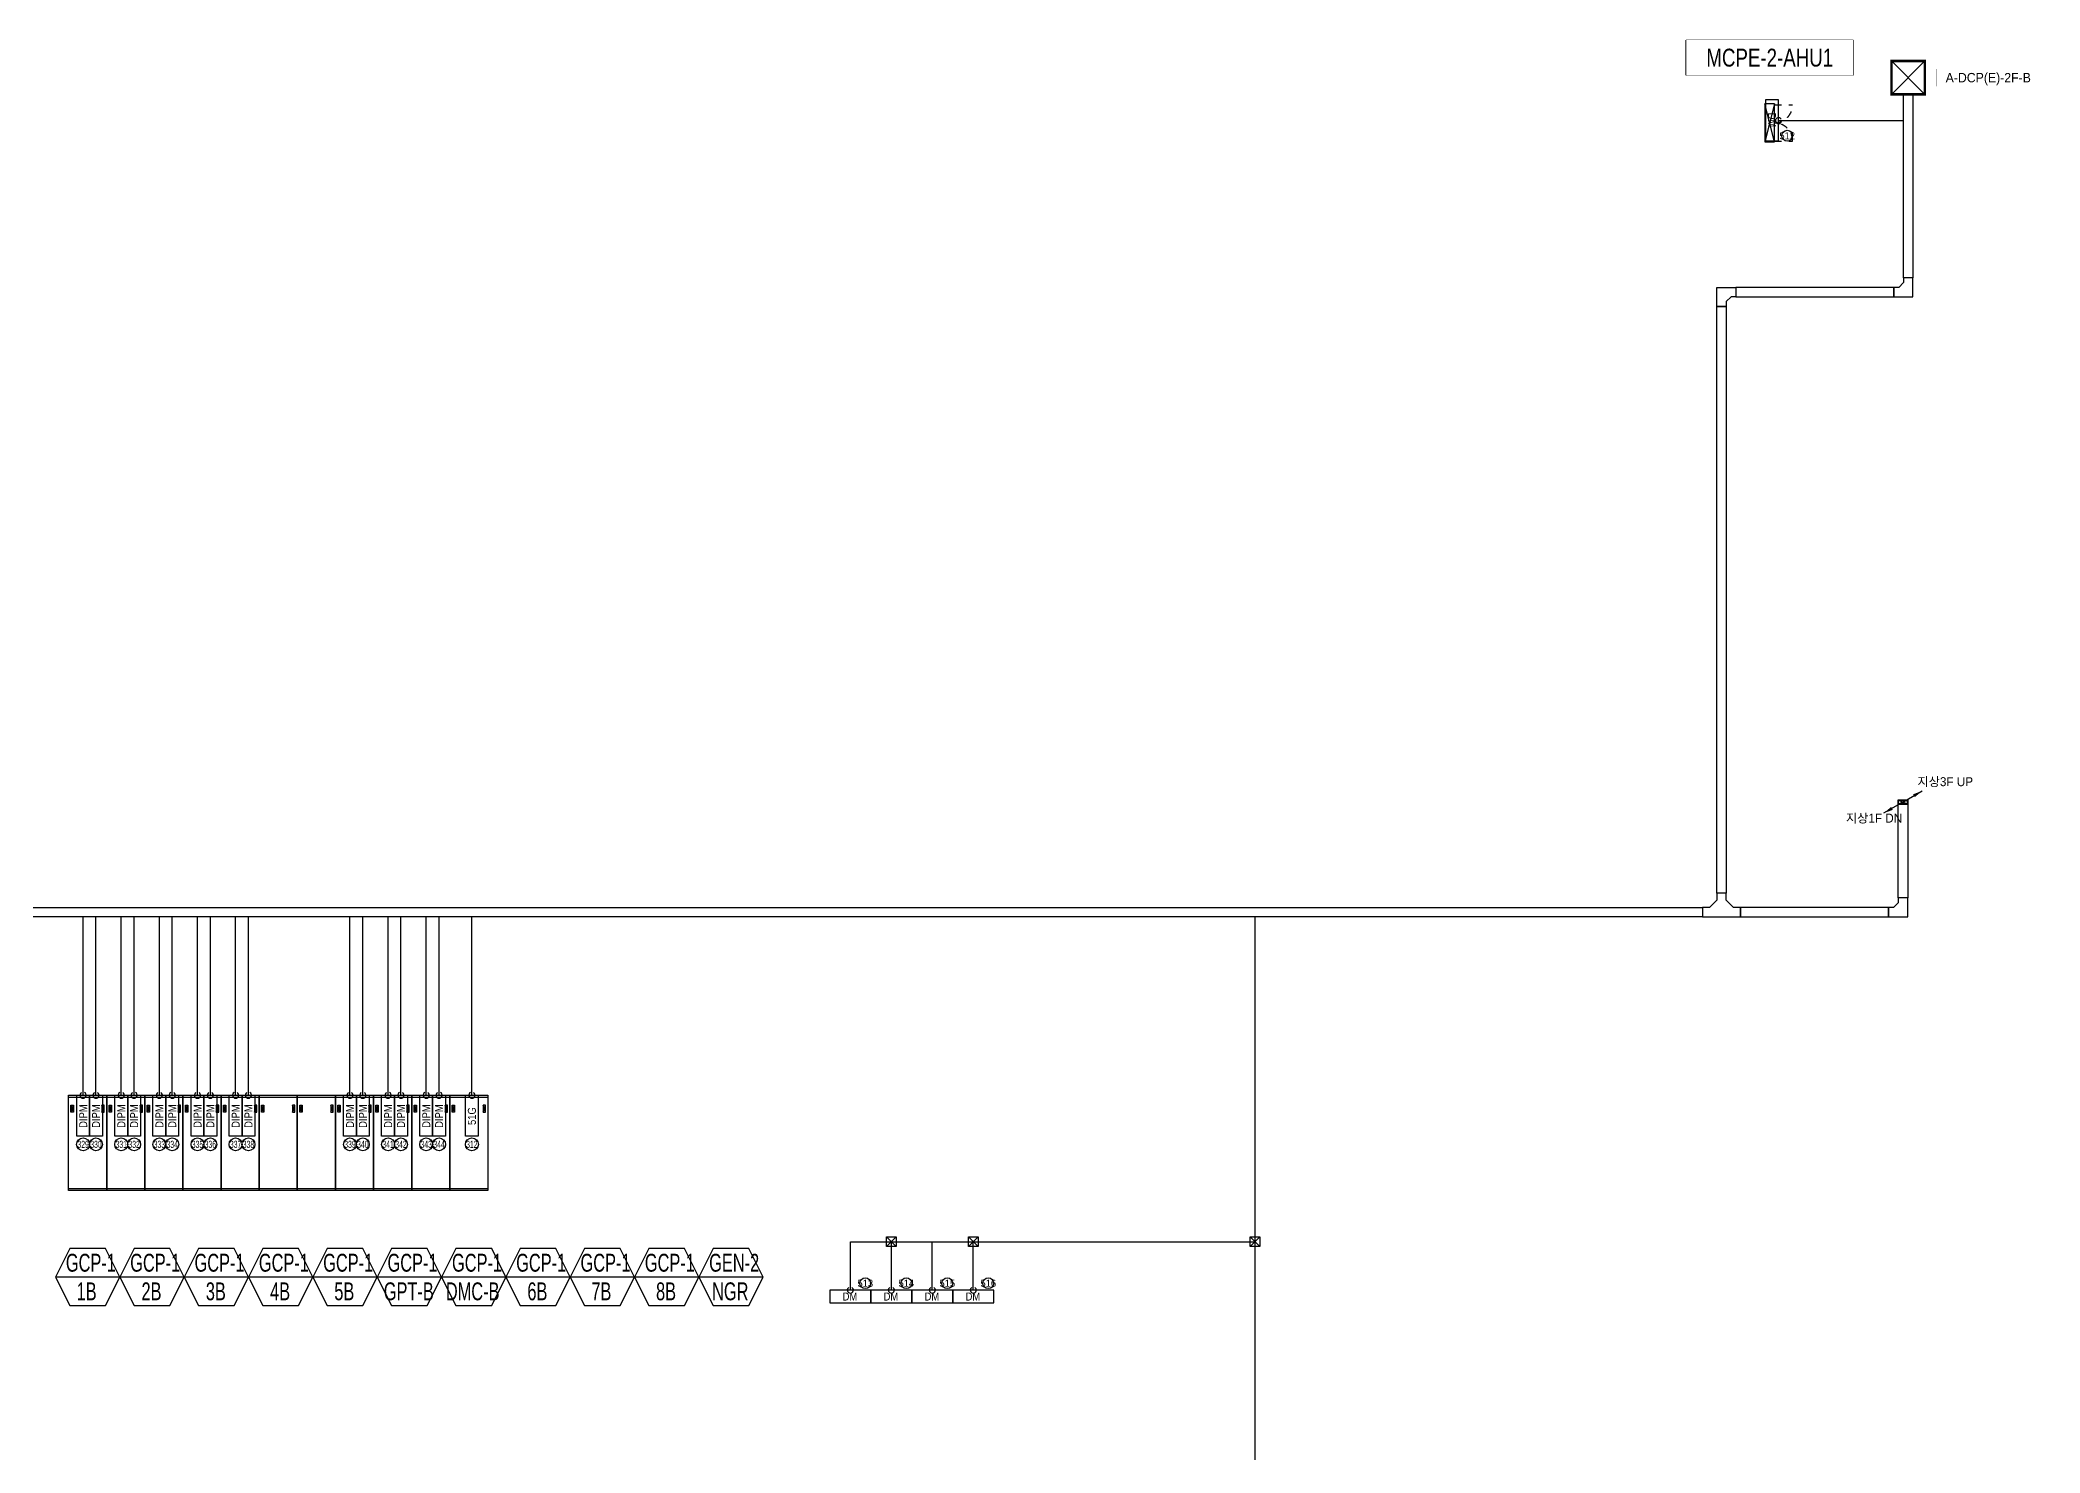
# Model space of a CAD drawing. Header units: millimetres. Extents: x 89450 to 753248, y -530175 to 1209785.
# Drawn here: x 309450 to 351422, y -138558 to -108910 of the extents above; entities that cross this region are included whole.
import ezdxf
from ezdxf.enums import TextEntityAlignment as Align

# ---------------------------------------------------------------- set-up
doc = ezdxf.new("R2010")
doc.units = ezdxf.units.MM
doc.header["$LTSCALE"] = 150
doc.linetypes.add('CONTINOUS', pattern=[0])
doc.linetypes.add('D1', pattern=[3, 1, -1, 1])
for name, color, linetype in [('------00 Switch Gear', 3, 'Continuous'), ('------00 Switch Gear_Number', 1, 'Continuous'), ('------01 Motor Control Panel or Center', 4, 'Continuous'), ('-----29 Indicator', 1, 'Continuous'), ('-----99 EPMS CABLE DUCT', 4, 'Continuous'), ('-----99 EPMS CONDUIT', 4, 'Continuous'), ('-----99 EPMS DEVICE', 3, 'Continuous'), ('-----99 EPMS PNL', 6, 'Continuous')]:
    doc.layers.add(name, color=color, linetype=linetype)
doc.styles.add('ELEC', font='')
doc.styles.get('ELEC').set_extended_font_data('Dotum')

# ---------------------------------------------------------------- blocks, each defined once
blk = doc.blocks.new('MCP_EQUIPMENT-2')
at = {"color": 161}
for p, q in [((200, 400), (0, -400)), ((200, -400), (0, 400))]:
    blk.add_line(p, q, dxfattribs=at)
at = {"color": 161, "linetype": 'D1'}
for p, q in [((200, 380), (580, 380)), ((200, -380), (580, -380))]:
    blk.add_line(p, q, dxfattribs=at)
at = {"color": 161}
blk.add_lwpolyline([(200, 400), (0, 400), (0, -400), (200, -400)], close=True, dxfattribs=at)
at = {"color": 161, "linetype": 'D1'}
for centre, start, end in [((200, 380), 270, 0), ((200, -380), 0, 90)]:
    blk.add_arc(centre, 380, start, end, dxfattribs=at)
blk = doc.blocks.new('zw$32E')
for p, q in [((100, 0), (0, 0)), ((0, 0), (0, -400)), ((100, -75), (100, 0)), ((175, -150), (100, -75)), ((250, -150), (175, -150)), ((250, -250), (250, -150)), ((0, -400), (100, -400)), ((100, -325), (175, -250)), ((100, -400), (100, -325)), ((175, -250), (250, -250))]:
    blk.add_line(p, q)

msp = doc.modelspace()

# ---------------------------------------------------------------- linework, layer by layer
at = {"layer": '------00 Switch Gear', "color": 161}
for p, q in [((310050, -131090), (310850, -131090)), ((310100, -131410), (310150, -131260)), ((310150, -131410), (310100, -131260)), ((310800, -131410), (310750, -131260)), ((310750, -131410), (310800, -131260)), ((310850, -131090), (311650, -131090)), ((310900, -131410), (310950, -131260)), ((310950, -131410), (310900, -131260)), ((311600, -131410), (311550, -131260)), ((311550, -131410), (311600, -131260)), ((311650, -131090), (312450, -131090)), ((311700, -131410), (311750, -131260)), ((311750, -131410), (311700, -131260)), ((312400, -131410), (312350, -131260)), ((312350, -131410), (312400, -131260)), ((312450, -131090), (313250, -131090)), ((312500, -131410), (312550, -131260)), ((312550, -131410), (312500, -131260)), ((313200, -131410), (313150, -131260)), ((313150, -131410), (313200, -131260)), ((313250, -131090), (314050, -131090)), ((313300, -131410), (313350, -131260)), ((313350, -131410), (313300, -131260)), ((314000, -131410), (313950, -131260)), ((313950, -131410), (314000, -131260)), ((314050, -131090), (314850, -131090)), ((314100, -131410), (314150, -131260)), ((314150, -131410), (314100, -131260)), ((314800, -131410), (314750, -131260)), ((314750, -131410), (314800, -131260)), ((314850, -131090), (315650, -131090)), ((314900, -131410), (314950, -131260)), ((314950, -131410), (314900, -131260)), ((315600, -131410), (315550, -131260)), ((315550, -131410), (315600, -131260)), ((315650, -131090), (316450, -131090)), ((315700, -131410), (315750, -131260)), ((315750, -131410), (315700, -131260)), ((316400, -131410), (316350, -131260)), ((316350, -131410), (316400, -131260)), ((316450, -131090), (317250, -131090)), ((316500, -131410), (316550, -131260)), ((316550, -131410), (316500, -131260)), ((317200, -131410), (317150, -131260)), ((317150, -131410), (317200, -131260)), ((317250, -131090), (318050, -131090)), ((317300, -131410), (317350, -131260)), ((317350, -131410), (317300, -131260)), ((318000, -131410), (317950, -131260)), ((317950, -131410), (318000, -131260)), ((318050, -131090), (318850, -131090)), ((318100, -131410), (318150, -131260)), ((318150, -131410), (318100, -131260)), ((318800, -131410), (318750, -131260)), ((318750, -131410), (318800, -131260)), ((310050, -133008), (310850, -133008)), ((310850, -133008), (311650, -133008)), ((311650, -133008), (312450, -133008)), ((312450, -133008), (313250, -133008)), ((313250, -133008), (314050, -133008)), ((314050, -133008), (314850, -133008)), ((314850, -133008), (315650, -133008)), ((315650, -133008), (316450, -133008)), ((316450, -133008), (317250, -133008)), ((317250, -133008), (318050, -133008)), ((318050, -133008), (318850, -133008))]:
    msp.add_line(p, q, dxfattribs=at)
at = {"layer": '------00 Switch Gear', "color": 161, "elevation": 0}
for points in [[(310050, -131050), (310850, -131050), (310850, -133050), (310050, -133050)], [(310100, -131260), (310150, -131260), (310150, -131410), (310100, -131410)], [(310800, -131260), (310750, -131260), (310750, -131410), (310800, -131410)], [(310850, -131050), (311650, -131050), (311650, -133050), (310850, -133050)], [(310900, -131260), (310950, -131260), (310950, -131410), (310900, -131410)], [(311600, -131260), (311550, -131260), (311550, -131410), (311600, -131410)], [(311650, -131050), (312450, -131050), (312450, -133050), (311650, -133050)], [(311700, -131260), (311750, -131260), (311750, -131410), (311700, -131410)], [(312400, -131260), (312350, -131260), (312350, -131410), (312400, -131410)], [(312450, -131050), (313250, -131050), (313250, -133050), (312450, -133050)], [(312500, -131260), (312550, -131260), (312550, -131410), (312500, -131410)], [(313200, -131260), (313150, -131260), (313150, -131410), (313200, -131410)], [(313250, -131050), (314050, -131050), (314050, -133050), (313250, -133050)], [(313300, -131260), (313350, -131260), (313350, -131410), (313300, -131410)], [(314000, -131260), (313950, -131260), (313950, -131410), (314000, -131410)], [(314050, -131050), (314850, -131050), (314850, -133050), (314050, -133050)], [(314100, -131260), (314150, -131260), (314150, -131410), (314100, -131410)], [(314800, -131260), (314750, -131260), (314750, -131410), (314800, -131410)], [(314850, -131050), (315650, -131050), (315650, -133050), (314850, -133050)], [(314900, -131260), (314950, -131260), (314950, -131410), (314900, -131410)], [(315600, -131260), (315550, -131260), (315550, -131410), (315600, -131410)], [(315650, -131050), (316450, -131050), (316450, -133050), (315650, -133050)], [(315700, -131260), (315750, -131260), (315750, -131410), (315700, -131410)], [(316400, -131260), (316350, -131260), (316350, -131410), (316400, -131410)], [(316450, -131050), (317250, -131050), (317250, -133050), (316450, -133050)], [(316500, -131260), (316550, -131260), (316550, -131410), (316500, -131410)], [(317200, -131260), (317150, -131260), (317150, -131410), (317200, -131410)], [(317250, -131050), (318050, -131050), (318050, -133050), (317250, -133050)], [(317300, -131260), (317350, -131260), (317350, -131410), (317300, -131410)], [(318000, -131260), (317950, -131260), (317950, -131410), (318000, -131410)], [(318050, -131050), (318850, -131050), (318850, -133050), (318050, -133050)], [(318100, -131260), (318150, -131260), (318150, -131410), (318100, -131410)], [(318800, -131260), (318750, -131260), (318750, -131410), (318800, -131410)]]:
    msp.add_lwpolyline(points, close=True, dxfattribs=at)
at = {"layer": '------00 Switch Gear_Number', "color": 1, "elevation": 0}
for points in [[(311125, -134866), (309775, -134866), (310074, -135466), (310826, -135466), (311125, -134866), (310826, -134266), (310074, -134266), (309775, -134866)], [(312475, -134866), (311125, -134866), (311424, -135466), (312176, -135466), (312475, -134866), (312176, -134266), (311424, -134266), (311125, -134866)], [(313825, -134866), (312475, -134866), (312774, -135466), (313526, -135466), (313825, -134866), (313526, -134266), (312774, -134266), (312475, -134866)], [(315175, -134866), (313825, -134866), (314124, -135466), (314876, -135466), (315175, -134866), (314876, -134266), (314124, -134266), (313825, -134866)], [(316525, -134866), (315175, -134866), (315474, -135466), (316226, -135466), (316525, -134866), (316226, -134266), (315474, -134266), (315175, -134866)], [(317875, -134866), (316525, -134866), (316824, -135466), (317576, -135466), (317875, -134866), (317576, -134266), (316824, -134266), (316525, -134866)], [(319228, -134866), (317878, -134866), (318177, -135466), (318929, -135466), (319228, -134866), (318929, -134266), (318177, -134266), (317878, -134866)], [(320575, -134866), (319225, -134866), (319524, -135466), (320276, -135466), (320575, -134866), (320276, -134266), (319524, -134266), (319225, -134866)], [(321925, -134866), (320575, -134866), (320874, -135466), (321626, -135466), (321925, -134866), (321626, -134266), (320874, -134266), (320575, -134866)], [(323275, -134866), (321925, -134866), (322224, -135466), (322976, -135466), (323275, -134866), (322976, -134266), (322224, -134266), (321925, -134866)], [(324625, -134866), (323275, -134866), (323574, -135466), (324326, -135466), (324625, -134866), (324326, -134266), (323574, -134266), (323275, -134866)]]:
    msp.add_lwpolyline(points, dxfattribs=at)
at = {"layer": '------01 Motor Control Panel or Center', "linetype": 'CONTINOUS', "elevation": 0}
msp.add_lwpolyline([(347502, -108910), (347502, -109650), (343998, -109650), (343998, -108910)], close=True, dxfattribs=at)
at = {"layer": '-----29 Indicator'}
for centre, radius in [((346117, -110919), 114), ((310355, -132082), 136), ((310625, -132082), 136), ((311155, -132082), 136), ((311425, -132082), 136), ((311955, -132082), 136), ((312225, -132082), 136), ((312755, -132082), 136), ((313025, -132082), 136), ((313555, -132082), 136), ((313825, -132082), 136), ((315955, -132082), 136), ((316225, -132082), 136), ((316755, -132082), 136), ((317025, -132082), 136), ((317555, -132082), 136), ((317825, -132082), 136), ((318513, -132082), 136), ((326770, -134996), 114), ((327631, -134996), 114), ((328491, -134996), 114), ((329351, -134996), 114)]:
    msp.add_circle(centre, radius, dxfattribs=at)
at = {"layer": '-----99 EPMS CABLE DUCT'}
for p, q in [((345932, -110602), (348556, -110602)), ((348545, -124900), (348139, -125134)), ((348455, -124860), (348635, -124940)), ((348455, -124940), (348635, -124860)), ((348545, -124900), (348951, -124666)), ((326456, -134124), (334949, -134124))]:
    msp.add_line(p, q, dxfattribs=at)
at = {"layer": '-----99 EPMS CABLE DUCT', "elevation": 0}
for points in [[(348556, -110050), (348756, -110050), (348756, -113900), (348556, -113900)], [(348356, -114100), (345039, -114100), (345039, -114300), (348356, -114300)], [(348445, -124850), (348645, -124850), (348645, -124950), (348445, -124950)], [(348455, -124860), (348635, -124860), (348635, -124940), (348455, -124940)], [(285685, -127111), (344339, -127111), (344339, -127311), (285685, -127311)], [(348245, -127111), (345139, -127111), (345139, -127311), (348245, -127311)]]:
    msp.add_lwpolyline(points, close=True, dxfattribs=at)
at = {"layer": '-----99 EPMS CABLE DUCT'}
msp.add_lwpolyline([(344839, -114500), (344639, -114500), (344639, -114100), (345039, -114100), (345039, -114300), (344939, -114300), (344839, -114400), (344839, -114500)], dxfattribs=at)
at = {"layer": '-----99 EPMS CABLE DUCT', "elevation": 0}
for points in [[(348356, -114100), (348356, -114300), (348756, -114300), (348756, -113900), (348556, -113900), (348556, -114000), (348456, -114100), (348356, -114100)], [(348245, -127111), (348245, -127311), (348645, -127311), (348645, -126911), (348445, -126911), (348445, -127011), (348345, -127111), (348245, -127111)]]:
    msp.add_lwpolyline(points, dxfattribs=at)
at = {"layer": '-----99 EPMS CABLE DUCT'}
for points in [[(344639, -114500), (344839, -114500), (344839, -126811), (344639, -126811)], [(348445, -124850), (348645, -124850), (348645, -126911), (348445, -126911)]]:
    msp.add_lwpolyline(points, close=True, dxfattribs=at)
at = {"layer": '-----99 EPMS CABLE DUCT', "elevation": 0}
for points in [[(348951, -124666, 0, 70, 0), (348775, -124767, 40, 40, 0)], [(348139, -125134, 0, 70, 0), (348315, -125033, 40, 40, 0)]]:
    msp.add_lwpolyline(points, format="xyseb", dxfattribs=at)
at = {"layer": '-----99 EPMS CABLE DUCT'}
msp.add_circle((348545, -124900), 10, dxfattribs=at)
at = {"layer": '-----99 EPMS CONDUIT'}
for p, q in [((310355, -131050), (310355, -127311, 0)), ((310625, -131050), (310625, -127311, 0)), ((311155, -131050), (311155, -127311, 0)), ((311425, -131050), (311425, -127311, 0)), ((311955, -131050), (311955, -127311, 0)), ((312225, -131050), (312225, -127311, 0)), ((312755, -131050), (312755, -127311, 0)), ((313025, -131050), (313025, -127311, 0)), ((313555, -131050), (313555, -127311, 0)), ((313825, -131050), (313825, -127311, 0)), ((315955, -131050), (315955, -127311, 0)), ((316225, -131050), (316225, -127311, 0)), ((316755, -131050), (316755, -127311, 0)), ((317025, -131050), (317025, -127311, 0)), ((317555, -131050), (317555, -127311, 0)), ((317825, -131050), (317825, -127311, 0)), ((318513, -131050), (318513, -127311, 0)), ((334949, -153331), (334949, -127311)), ((326456, -135140), (326456, -134124)), ((327416, -134024), (327216, -134224)), ((327216, -134024), (327416, -134224)), ((327316, -135140), (327316, -134124)), ((328176, -135140), (328176, -134124)), ((329136, -134024), (328936, -134224)), ((328936, -134024), (329136, -134224)), ((329036, -135140), (329036, -134124)), ((335049, -134024), (334849, -134224)), ((334849, -134024), (335049, -134224))]:
    msp.add_line(p, q, dxfattribs=at)
at = {"layer": '-----99 EPMS CONDUIT', "elevation": 0}
for points in [[(327216, -134024), (327416, -134024), (327416, -134224), (327216, -134224)], [(328936, -134024), (329136, -134024), (329136, -134224), (328936, -134224)], [(334849, -134024), (335049, -134024), (335049, -134224), (334849, -134224)]]:
    msp.add_lwpolyline(points, close=True, dxfattribs=at)
at = {"layer": '-----99 EPMS CONDUIT'}
for centre, start, end in [((345932, -110602), 30, 330), ((310355, -131050), 120, 60), ((310625, -131050), 120, 60), ((311155, -131050), 120, 60), ((311425, -131050), 120, 60), ((311955, -131050), 120, 60), ((312225, -131050), 120, 60), ((312755, -131050), 120, 60), ((313025, -131050), 120, 60), ((313555, -131050), 120, 60), ((313825, -131050), 120, 60), ((315955, -131050), 120, 60), ((316225, -131050), 120, 60), ((316755, -131050), 120, 60), ((317025, -131050), 120, 60), ((317555, -131050), 120, 60), ((317825, -131050), 120, 60), ((318513, -131050), 120, 60), ((326456, -135140), 120, 60), ((327316, -135140), 120, 60), ((328176, -135140), 120, 60), ((329036, -135140), 120, 60)]:
    msp.add_arc(centre, 63.8, start, end, dxfattribs=at)
at = {"layer": '-----99 EPMS DEVICE', "color": 2, "elevation": 0}
for points in [[(345932, -111026), (345932, -110166), (345662, -110166), (345662, -111026)], [(326886, -135140), (326026, -135140), (326026, -135410), (326886, -135410)], [(327746, -135140), (326886, -135140), (326886, -135410), (327746, -135410)], [(328606, -135140), (327746, -135140), (327746, -135410), (328606, -135410)], [(329466, -135140), (328606, -135140), (328606, -135410), (329466, -135410)]]:
    msp.add_lwpolyline(points, close=True, dxfattribs=at)
at = {"layer": '-----99 EPMS DEVICE', "elevation": 0}
for points in [[(310490, -131050), (310490, -131910), (310220, -131910), (310220, -131050)], [(310760, -131050), (310760, -131910), (310490, -131910), (310490, -131050)], [(311290, -131050), (311290, -131910), (311020, -131910), (311020, -131050)], [(311560, -131050), (311560, -131910), (311290, -131910), (311290, -131050)], [(312090, -131050), (312090, -131910), (311820, -131910), (311820, -131050)], [(312360, -131050), (312360, -131910), (312090, -131910), (312090, -131050)], [(312890, -131050), (312890, -131910), (312620, -131910), (312620, -131050)], [(313160, -131050), (313160, -131910), (312890, -131910), (312890, -131050)], [(313690, -131050), (313690, -131910), (313420, -131910), (313420, -131050)], [(313960, -131050), (313960, -131910), (313690, -131910), (313690, -131050)], [(316090, -131050), (316090, -131910), (315820, -131910), (315820, -131050)], [(316360, -131050), (316360, -131910), (316090, -131910), (316090, -131050)], [(316890, -131050), (316890, -131910), (316620, -131910), (316620, -131050)], [(317160, -131050), (317160, -131910), (316890, -131910), (316890, -131050)], [(317690, -131050), (317690, -131910), (317420, -131910), (317420, -131050)], [(317960, -131050), (317960, -131910), (317690, -131910), (317690, -131050)], [(318648, -131050), (318648, -131910), (318378, -131910), (318378, -131050)]]:
    msp.add_lwpolyline(points, close=True, dxfattribs=at)
at = {"layer": '-----99 EPMS PNL'}
for p, q in [((348306, -109350), (349006, -110050)), ((348306, -110050), (349006, -109350))]:
    msp.add_line(p, q, dxfattribs=at)
at = {"layer": '-----99 EPMS PNL', "elevation": 0}
for points, const_width in [([(348306, -109350), (349006, -109350), (349006, -110050), (348306, -110050)], 50), ([(349250, -109881), (349250, -109520), (351421, -109520), (351421, -109881)], 1)]:
    msp.add_lwpolyline(points, close=True, dxfattribs=dict(at, const_width=const_width))

# ---------------------------------------------------------------- block references
at = {"layer": '------01 Motor Control Panel or Center'}
msp.add_blockref('MCP_EQUIPMENT-2', (345650, -110650), dxfattribs=at)
at = {"layer": '-----99 EPMS CABLE DUCT', "xscale": 2, "yscale": 2, "zscale": 2, "rotation": 90.00000000000001}
msp.add_blockref('zw$32E', (344339, -127311), dxfattribs=at)

# ---------------------------------------------------------------- texts
at = {"layer": '------00 Switch Gear_Number', "color": 7, "style": 'ELEC', "width": 0.7}
for s, p in [('GCP-1', (310518, -134566)), ('GCP-1', (311868, -134566)), ('GCP-1', (313218, -134566)), ('GCP-1', (314568, -134566)), ('GCP-1', (315918, -134566)), ('GCP-1', (317268, -134566)), ('GCP-1', (318621, -134566)), ('GCP-1', (319968, -134566)), ('GCP-1', (321318, -134566)), ('GCP-1', (322668, -134566)), ('GEN-2', (324018, -134566)), ('1B', (310428, -135166)), ('2B', (311790, -135166)), ('3B', (313140, -135166)), ('4B', (314489, -135166)), ('5B', (315836, -135166)), ('GPT-B', (317189, -135166)), ('DMC-B', (318530, -135166)), ('6B', (319888, -135166)), ('7B', (321231, -135166)), ('8B', (322588, -135166)), ('NGR', (323936, -135166))]:
    msp.add_text(s, height=375, dxfattribs=at).set_placement(p, align=Align.MIDDLE_CENTER)
at = {"layer": '-----29 Indicator', "style": 'ELEC'}
for s, p in [('512', (346117, -110919)), ('513', (326770, -134996)), ('514', (327631, -134996)), ('515', (328491, -134996)), ('516', (329351, -134996))]:
    msp.add_text(s, height=150, rotation=360, dxfattribs=at).set_placement(p, align=Align.MIDDLE_CENTER)
at = {"layer": '-----29 Indicator', "style": 'ELEC', "width": 0.6}
for s, p in [('329', (310355, -132082)), ('330', (310625, -132082)), ('331', (311155, -132082)), ('332', (311425, -132082)), ('333', (311955, -132082)), ('334', (312225, -132082)), ('335', (312755, -132082)), ('336', (313025, -132082)), ('337', (313555, -132082)), ('338', (313825, -132082)), ('339', (315955, -132082)), ('340', (316225, -132082)), ('341', (316755, -132082)), ('342', (317025, -132082)), ('343', (317555, -132082)), ('344', (317825, -132082)), ('312', (318513, -132082))]:
    msp.add_text(s, height=150, rotation=360, dxfattribs=at).set_placement(p, align=Align.MIDDLE_CENTER)
at = {"layer": '-----99 EPMS CABLE DUCT', "style": 'ELEC'}
for s, p in [('지상3F UP', (348850, -124566)), ('지상1F DN', (347349, -125331))]:
    msp.add_text(s, height=187.7, dxfattribs=at).set_placement(p)
at = {"layer": '-----99 EPMS DEVICE', "color": 2, "style": 'ELEC', "width": 0.9}
msp.add_text('DM', height=168, rotation=270, dxfattribs=at).set_placement((345798, -110587), align=Align.MIDDLE)
at = {"layer": '-----99 EPMS DEVICE', "style": 'ELEC', "width": 0.9}
for s, p in [('DIPM', (310356, -131489)), ('DIPM', (310625, -131489)), ('DIPM', (311156, -131489)), ('DIPM', (311425, -131489)), ('DIPM', (311956, -131489)), ('DIPM', (312225, -131489)), ('DIPM', (312756, -131489)), ('DIPM', (313025, -131489)), ('DIPM', (313556, -131489)), ('DIPM', (313825, -131489)), ('DIPM', (315956, -131489)), ('DIPM', (316225, -131489)), ('DIPM', (316756, -131489)), ('DIPM', (317025, -131489)), ('DIPM', (317556, -131489)), ('DIPM', (317825, -131489)), ('51G', (318513, -131489))]:
    msp.add_text(s, height=168, rotation=90, dxfattribs=at).set_placement(p, align=Align.MIDDLE)
at = {"layer": '-----99 EPMS DEVICE', "color": 2, "style": 'ELEC', "width": 0.9}
for p in [(326447, -135275), (327307, -135275), (328167, -135275), (329027, -135275)]:
    msp.add_text('DM', height=168, dxfattribs=at).set_placement(p, align=Align.MIDDLE)
at = {"layer": '-----99 EPMS PNL', "style": 'ELEC'}
msp.add_text('A-DCP(E)-2F-B', height=196.83, dxfattribs=at).set_placement((350336, -109700), align=Align.MIDDLE_CENTER)

# ---------------------------------------------------------------- next in the draw order: wipeouts: each hides what was drawn before it
at = {"color": 1}
msp.add_wipeout([(343998, -108910), (347502, -108910), (347502, -109650), (343998, -109650)], dxfattribs=at).dxf.layer = '------01 Motor Control Panel or Center'

# ---------------------------------------------------------------- next in the draw order: texts
at = {"layer": '------01 Motor Control Panel or Center', "linetype": 'CONTINOUS', "style": 'ELEC', "width": 0.8}
msp.add_text('MCPE-2-AHU1', height=375, dxfattribs=at).set_placement((345750, -109280), align=Align.MIDDLE)

doc.saveas('drawing.dxf')
